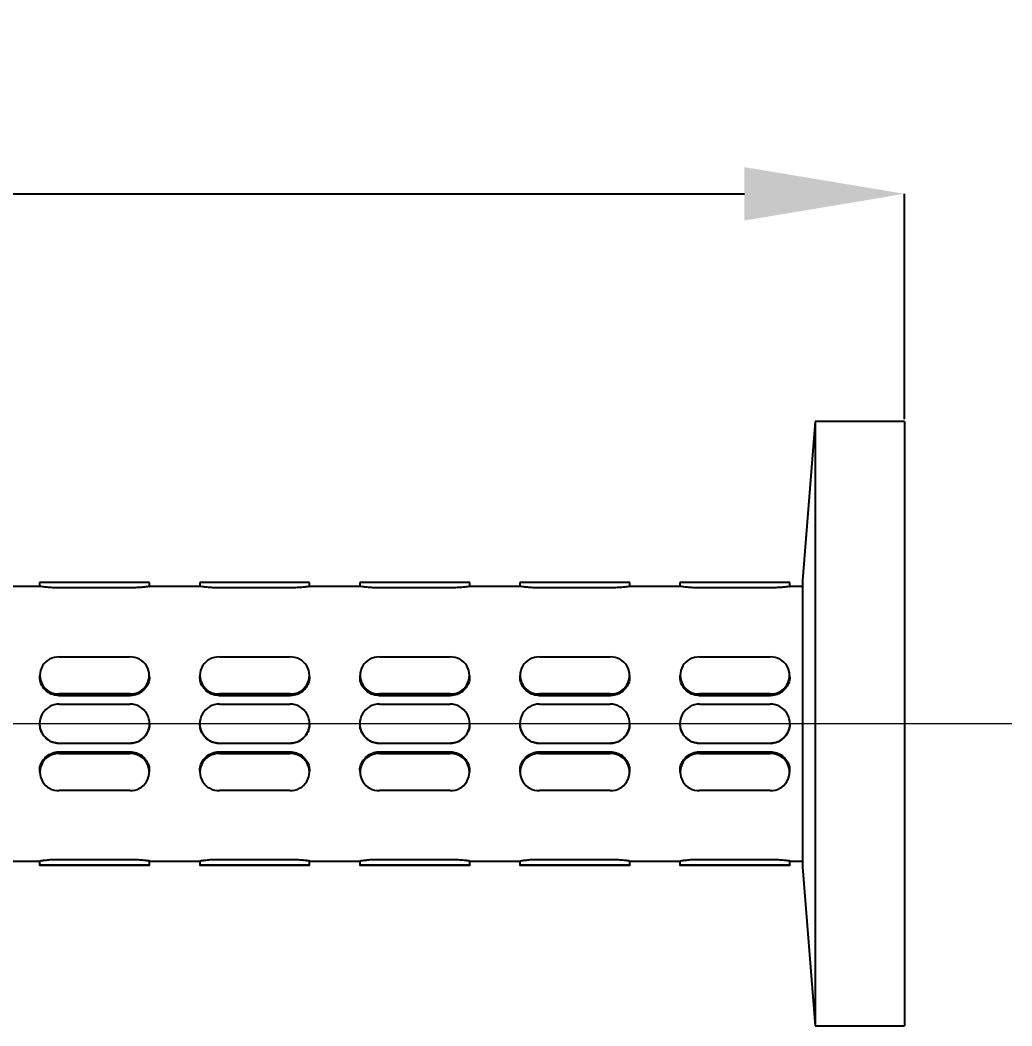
# Model space of a CAD drawing. Extents: x 72 to 1049, y 29 to 427.
# Drawn here: x 192.35 to 217.62, y 198.48 to 224.11 of the extents above; entities that cross this region are included whole.
import ezdxf

# ---------------------------------------------------------------- set-up
doc = ezdxf.new("R2010")
doc.units = 0
doc.header["$LTSCALE"] = 23.1
doc.header["$MEASUREMENT"] = 0
doc.linetypes.add('CENTERX2', pattern=[20.32, 12.7, -2.54, 2.54, -2.54])
doc.layers.get('0').update_dxf_attribs({"linetype": 'CONTINUOUS'})
doc.layers.get('Defpoints').update_dxf_attribs({"linetype": 'CONTINUOUS'})
doc.layers.add('10', color=7, linetype='CONTINUOUS')
doc.layers.add('中心线层', color=1, linetype='CENTERX2', lineweight=25)
doc.styles.add('SLDTEXTSTYLE0', font='')
doc.styles.get('SLDTEXTSTYLE0').set_extended_font_data('汉仪长仿宋体')
doc.dimstyles.new('SLDDIMSTYLE0', dxfattribs={"dimtxt": 3.5, "dimasz": 4.08, "dimexe": 0, "dimexo": 0.0625, "dimgap": 0.875, "dimtad": 2, "dimdec": 0, "dimlfac": 5, "dimrnd": 1e-09, "dimzin": 12, "dimdsep": 46, "dimtxsty": 'SLDTEXTSTYLE0', "dimsah": 1, "dimcen": 0.09, "dimadec": 0, "dimazin": 3, "dimtfac": 1, "dimtdec": 0, "dimtofl": 0, "dimtmove": 0, "dimatfit": 3, "dimfxl": 0, "dimfrac": 2, "dimtolj": 1, "dimtzin": 12, "dimarcsym": 0})

# ---------------------------------------------------------------- blocks, each defined once
blk = doc.blocks.new('*D23')
at = {"layer": '10', "color": 0, "lineweight": -2}
for p, q in [((104.483, 201.244), (104.483, 219.688)), ((108.563, 219.688), (210.803, 219.688)), ((214.883, 213.944), (214.883, 219.688))]:
    blk.add_line(p, q, dxfattribs=at)
at = {"layer": '10', "color": 0}
for points in [[(108.563, 220.368), (108.563, 219.008), (104.483, 219.688)], [(210.803, 219.008), (210.803, 220.368), (214.883, 219.688)]]:
    blk.add_solid(points, dxfattribs=at)
at = {"layer": 'Defpoints', "color": 0}
for p in [(214.883, 219.688), (214.883, 213.882), (104.483, 201.182)]:
    blk.add_point(p, dxfattribs=at)
at = {"layer": '10', "color": 0, "insert": (157.265, 224.063), "char_height": 3.5, "attachment_point": 2, "style": 'SLDTEXTSTYLE0'}
blk.add_mtext('\\A1;550', dxfattribs=at)

msp = doc.modelspace()

# ---------------------------------------------------------------- linework, layer by layer
at = {"color": 7, "linetype": 'Continuous', "lineweight": 25}
for p, q in [((212.60603, 213.88186), (212.28306, 209.83186)), ((214.88306, 213.88186), (212.60603, 213.88186)), ((212.60603, 213.88186), (212.60603, 200.30629)), ((214.88306, 213.88186), (214.88306, 200.30629)), ((192.84936, 209.68186), (191.55685, 209.68186)), ((192.84306, 209.78186), (192.84306, 209.68097)), ((195.14306, 209.78197), (193.34306, 209.78197)), ((196.92936, 209.68186), (195.63685, 209.68186)), ((195.64306, 209.68097), (195.64306, 209.78186)), ((196.92306, 209.78186), (196.92306, 209.68097)), ((199.22306, 209.78197), (197.42306, 209.78197)), ((201.00936, 209.68186), (199.71685, 209.68186)), ((199.72306, 209.68097), (199.72306, 209.78186)), ((201.00306, 209.78186), (201.00306, 209.68097)), ((203.30306, 209.78197), (201.50306, 209.78197)), ((205.08936, 209.68186), (203.79685, 209.68186)), ((203.80306, 209.68097), (203.80306, 209.78186)), ((205.08306, 209.78186), (205.08306, 209.68097)), ((207.38306, 209.78197), (205.58306, 209.78197)), ((209.16936, 209.68186), (207.87685, 209.68186)), ((207.88306, 209.68097), (207.88306, 209.78186)), ((209.16306, 209.78186), (209.16306, 209.68097)), ((211.46306, 209.78197), (209.66306, 209.78197)), ((212.28306, 209.68186), (211.95685, 209.68186)), ((211.96306, 209.68097), (211.96306, 209.78186)), ((212.28306, 209.83186), (212.28306, 203.39668)), ((195.14306, 209.64607), (193.34306, 209.64607)), ((199.22306, 209.64607), (197.42306, 209.64607)), ((203.30306, 209.64607), (201.50306, 209.64607)), ((207.38306, 209.64607), (205.58306, 209.64607)), ((211.46306, 209.64607), (209.66306, 209.64607)), ((193.34306, 207.8837), (195.14306, 207.8837)), ((197.42306, 207.8837), (199.22306, 207.8837)), ((201.50306, 207.8837), (203.30306, 207.8837)), ((205.58306, 207.8837), (207.38306, 207.8837)), ((209.66306, 207.8837), (211.46306, 207.8837)), ((192.84306, 207.4139), (192.84306, 207.37937)), ((195.64306, 207.37937), (195.64306, 207.4139)), ((196.92306, 207.4139), (196.92306, 207.37937)), ((199.72306, 207.37937), (199.72306, 207.4139)), ((201.00306, 207.4139), (201.00306, 207.37937)), ((203.80306, 207.37937), (203.80306, 207.4139)), ((205.08306, 207.4139), (205.08306, 207.37937)), ((207.88306, 207.37937), (207.88306, 207.4139)), ((209.16306, 207.4139), (209.16306, 207.37937)), ((211.96306, 207.37937), (211.96306, 207.4139)), ((195.14306, 206.94409), (193.34306, 206.94409)), ((195.14306, 206.89758), (193.34306, 206.89758)), ((199.22306, 206.94409), (197.42306, 206.94409)), ((199.22306, 206.89758), (197.42306, 206.89758)), ((203.30306, 206.94409), (201.50306, 206.94409)), ((203.30306, 206.89758), (201.50306, 206.89758)), ((207.38306, 206.94409), (205.58306, 206.94409)), ((207.38306, 206.89758), (205.58306, 206.89758)), ((211.46306, 206.94409), (209.66306, 206.94409)), ((211.46306, 206.89758), (209.66306, 206.89758)), ((193.34306, 206.68267), (195.14306, 206.68267)), ((197.42306, 206.68267), (199.22306, 206.68267)), ((201.50306, 206.68267), (203.30306, 206.68267)), ((205.58306, 206.68267), (207.38306, 206.68267)), ((209.66306, 206.68267), (211.46306, 206.68267)), ((192.84306, 206.18267), (192.84306, 206.18265)), ((195.64306, 206.18265), (195.64306, 206.18267)), ((196.92306, 206.18267), (196.92306, 206.18265)), ((199.72306, 206.18265), (199.72306, 206.18267)), ((201.00306, 206.18267), (201.00306, 206.18265)), ((203.80306, 206.18265), (203.80306, 206.18267)), ((205.08306, 206.18267), (205.08306, 206.18265)), ((207.88306, 206.18265), (207.88306, 206.18267)), ((209.16306, 206.18267), (209.16306, 206.18265)), ((211.96306, 206.18265), (211.96306, 206.18267)), ((195.14306, 205.68267), (193.34306, 205.68267)), ((195.14306, 205.68264), (193.34306, 205.68264)), ((199.22306, 205.68267), (197.42306, 205.68267)), ((199.22306, 205.68264), (197.42306, 205.68264)), ((203.30306, 205.68267), (201.50306, 205.68267)), ((203.30306, 205.68264), (201.50306, 205.68264)), ((207.38306, 205.68267), (205.58306, 205.68267)), ((207.38306, 205.68264), (205.58306, 205.68264)), ((211.46306, 205.68267), (209.66306, 205.68267)), ((211.46306, 205.68264), (209.66306, 205.68264)), ((193.34306, 205.46769), (195.14306, 205.46769)), ((193.34306, 205.42124), (195.14306, 205.42124)), ((197.42306, 205.46769), (199.22306, 205.46769)), ((197.42306, 205.42124), (199.22306, 205.42124)), ((201.50306, 205.46769), (203.30306, 205.46769)), ((201.50306, 205.42124), (203.30306, 205.42124)), ((205.58306, 205.46769), (207.38306, 205.46769)), ((205.58306, 205.42124), (207.38306, 205.42124)), ((209.66306, 205.46769), (211.46306, 205.46769)), ((209.66306, 205.42124), (211.46306, 205.42124)), ((192.84306, 204.98583), (192.84306, 204.95135)), ((195.64306, 204.95135), (195.64306, 204.98583)), ((196.92306, 204.98583), (196.92306, 204.95135)), ((199.72306, 204.95135), (199.72306, 204.98583)), ((201.00306, 204.98583), (201.00306, 204.95135)), ((203.80306, 204.95135), (203.80306, 204.98583)), ((205.08306, 204.98583), (205.08306, 204.95135)), ((207.88306, 204.95135), (207.88306, 204.98583)), ((209.16306, 204.98583), (209.16306, 204.95135)), ((211.96306, 204.95135), (211.96306, 204.98583)), ((195.14306, 204.48147), (193.34306, 204.48147)), ((199.22306, 204.48147), (197.42306, 204.48147)), ((203.30306, 204.48147), (201.50306, 204.48147)), ((207.38306, 204.48147), (205.58306, 204.48147)), ((211.46306, 204.48147), (209.66306, 204.48147)), ((212.28306, 203.39668), (212.28306, 202.53186)), ((191.55676, 202.68186), (192.84927, 202.68186)), ((192.84306, 202.68274), (192.84306, 202.58186)), ((195.14306, 202.71787), (193.34306, 202.71787)), ((195.14306, 202.58197), (193.34306, 202.58197)), ((193.34306, 202.58174), (195.14306, 202.58174)), ((195.63676, 202.68186), (196.92927, 202.68186)), ((195.64306, 202.58186), (195.64306, 202.68274)), ((196.92306, 202.68274), (196.92306, 202.58186)), ((199.22306, 202.71787), (197.42306, 202.71787)), ((199.22306, 202.58197), (197.42306, 202.58197)), ((197.42306, 202.58174), (199.22306, 202.58174)), ((199.71676, 202.68186), (201.00927, 202.68186)), ((199.72306, 202.58186), (199.72306, 202.68274)), ((201.00306, 202.68274), (201.00306, 202.58186)), ((203.30306, 202.71787), (201.50306, 202.71787)), ((203.30306, 202.58197), (201.50306, 202.58197)), ((201.50306, 202.58174), (203.30306, 202.58174)), ((203.79676, 202.68186), (205.08927, 202.68186)), ((203.80306, 202.58186), (203.80306, 202.68274)), ((205.08306, 202.68274), (205.08306, 202.58186)), ((207.38306, 202.71787), (205.58306, 202.71787)), ((207.38306, 202.58197), (205.58306, 202.58197)), ((205.58306, 202.58174), (207.38306, 202.58174)), ((207.87676, 202.68186), (209.16927, 202.68186)), ((207.88306, 202.58186), (207.88306, 202.68274)), ((209.16306, 202.68274), (209.16306, 202.58186)), ((211.46306, 202.71787), (209.66306, 202.71787)), ((211.46306, 202.58197), (209.66306, 202.58197)), ((209.66306, 202.58174), (211.46306, 202.58174)), ((211.95676, 202.68186), (212.28306, 202.68186)), ((211.96306, 202.58186), (211.96306, 202.68274)), ((212.28306, 202.53186), (212.60603, 198.48186)), ((212.60603, 200.30629), (212.60603, 198.48186)), ((214.88306, 200.30629), (214.88306, 198.48186)), ((212.60603, 198.48186), (214.88306, 198.48186))]:
    msp.add_line(p, q, dxfattribs=at)
at = {"color": 7, "linetype": 'Continuous', "lineweight": 25, "flags": 128}
for points in [[(193.34306, 209.78197), (193.15172, 209.78196), (192.98951, 209.78194), (192.88112, 209.7819), (192.84306, 209.78186)], [(195.64306, 209.78186), (195.605, 209.7819), (195.49661, 209.78194), (195.3344, 209.78196), (195.14306, 209.78197)], [(197.42306, 209.78197), (197.23172, 209.78196), (197.06951, 209.78194), (196.96112, 209.7819), (196.92306, 209.78186)], [(199.72306, 209.78186), (199.685, 209.7819), (199.57661, 209.78194), (199.4144, 209.78196), (199.22306, 209.78197)], [(201.50306, 209.78197), (201.31172, 209.78196), (201.14951, 209.78194), (201.04112, 209.7819), (201.00306, 209.78186)], [(203.80306, 209.78186), (203.765, 209.7819), (203.65661, 209.78194), (203.4944, 209.78196), (203.30306, 209.78197)], [(205.58306, 209.78197), (205.39172, 209.78196), (205.22951, 209.78194), (205.12112, 209.7819), (205.08306, 209.78186)], [(207.88306, 209.78186), (207.845, 209.7819), (207.73661, 209.78194), (207.5744, 209.78196), (207.38306, 209.78197)], [(209.66306, 209.78197), (209.47172, 209.78196), (209.30951, 209.78194), (209.20112, 209.7819), (209.16306, 209.78186)], [(211.96306, 209.78186), (211.925, 209.7819), (211.81661, 209.78194), (211.6544, 209.78196), (211.46306, 209.78197)], [(193.34306, 202.58197), (193.15172, 202.58196), (192.98951, 202.58194), (192.88112, 202.5819), (192.84306, 202.58186), (192.88112, 202.58181), (192.98951, 202.58178), (193.15172, 202.58175), (193.34306, 202.58174)], [(195.14306, 202.58174), (195.3344, 202.58175), (195.49661, 202.58178), (195.605, 202.58181), (195.64306, 202.58186), (195.605, 202.5819), (195.49661, 202.58194), (195.3344, 202.58196), (195.14306, 202.58197)], [(197.42306, 202.58197), (197.23172, 202.58196), (197.06951, 202.58194), (196.96112, 202.5819), (196.92306, 202.58186), (196.96112, 202.58181), (197.06951, 202.58178), (197.23172, 202.58175), (197.42306, 202.58174)], [(199.22306, 202.58174), (199.4144, 202.58175), (199.57661, 202.58178), (199.685, 202.58181), (199.72306, 202.58186), (199.685, 202.5819), (199.57661, 202.58194), (199.4144, 202.58196), (199.22306, 202.58197)], [(201.50306, 202.58197), (201.31172, 202.58196), (201.14951, 202.58194), (201.04112, 202.5819), (201.00306, 202.58186), (201.04112, 202.58181), (201.14951, 202.58178), (201.31172, 202.58175), (201.50306, 202.58174)], [(203.30306, 202.58174), (203.4944, 202.58175), (203.65661, 202.58178), (203.765, 202.58181), (203.80306, 202.58186), (203.765, 202.5819), (203.65661, 202.58194), (203.4944, 202.58196), (203.30306, 202.58197)], [(205.58306, 202.58197), (205.39172, 202.58196), (205.22951, 202.58194), (205.12112, 202.5819), (205.08306, 202.58186), (205.12112, 202.58181), (205.22951, 202.58178), (205.39172, 202.58175), (205.58306, 202.58174)], [(207.38306, 202.58174), (207.5744, 202.58175), (207.73661, 202.58178), (207.845, 202.58181), (207.88306, 202.58186), (207.845, 202.5819), (207.73661, 202.58194), (207.5744, 202.58196), (207.38306, 202.58197)], [(209.66306, 202.58197), (209.47172, 202.58196), (209.30951, 202.58194), (209.20112, 202.5819), (209.16306, 202.58186), (209.20112, 202.58181), (209.30951, 202.58178), (209.47172, 202.58175), (209.66306, 202.58174)], [(211.46306, 202.58174), (211.6544, 202.58175), (211.81661, 202.58178), (211.925, 202.58181), (211.96306, 202.58186), (211.925, 202.5819), (211.81661, 202.58194), (211.6544, 202.58196), (211.46306, 202.58197)]]:
    msp.add_lwpolyline(points, dxfattribs=at)
at = {"color": 7, "linetype": 'Continuous', "lineweight": 25}
for centre, radius, start, end in [((193.3195, 207.4139), 0.4704, 87.128712, 272.871288), ((195.16662, 207.4139), 0.4704, 267.128712, 92.871288), ((197.3995, 207.4139), 0.4704, 87.128712, 272.871288), ((199.24662, 207.4139), 0.4704, 267.128712, 92.871288), ((201.4795, 207.4139), 0.4704, 87.128712, 272.871288), ((203.32662, 207.4139), 0.4704, 267.128712, 92.871288), ((205.5595, 207.4139), 0.4704, 87.128712, 272.871288), ((207.40662, 207.4139), 0.4704, 267.128712, 92.871288), ((209.6395, 207.4139), 0.4704, 87.128712, 272.871288), ((211.48662, 207.4139), 0.4704, 267.128712, 92.871288), ((193.34306, 206.18267), 0.5, 89.999999, 270.000001), ((195.14306, 206.18267), 0.5, 269.999999, 90.000001), ((197.42306, 206.18267), 0.5, 89.999999, 270.000001), ((199.22306, 206.18267), 0.5, 269.999999, 90.000001), ((201.50306, 206.18267), 0.5, 89.999999, 270.000001), ((203.30306, 206.18267), 0.5, 269.999999, 90.000001), ((205.58306, 206.18267), 0.5, 89.999999, 270.000001), ((207.38306, 206.18267), 0.5, 269.999999, 90.000001), ((209.66306, 206.18267), 0.5, 89.999999, 270.000001), ((211.46306, 206.18267), 0.5, 269.999999, 90.000001), ((193.31955, 204.95135), 0.47047, 87.136306, 272.863694), ((195.16656, 204.95135), 0.47047, 267.136306, 92.863694), ((197.39955, 204.95135), 0.47047, 87.136306, 272.863694), ((199.24656, 204.95135), 0.47047, 267.136306, 92.863694), ((201.47955, 204.95135), 0.47047, 87.136306, 272.863694), ((203.32656, 204.95135), 0.47047, 267.136306, 92.863694), ((205.55955, 204.95135), 0.47047, 87.136306, 272.863694), ((207.40656, 204.95135), 0.47047, 267.136306, 92.863694), ((209.63955, 204.95135), 0.47047, 87.136306, 272.863694), ((211.48656, 204.95135), 0.47047, 267.136306, 92.863694)]:
    msp.add_arc(centre, radius, start, end, dxfattribs=at)
for points, knots in [([(193.34306, 209.64607), (193.28719, 209.64688), (193.17545, 209.64849), (193.02599, 209.65981), (192.91369, 209.6721), (192.84938, 209.68098), (192.84937, 209.68097), (192.84936, 209.68097)], [0, 0, 0, 0, 0.21356057, 0.42706808, 0.64194996, 0.85774859, 1, 1, 1, 1]), ([(195.63685, 209.68098), (195.63856, 209.68122), (195.64546, 209.68222), (195.60026, 209.6758), (195.50567, 209.66431), (195.36624, 209.65213), (195.2376, 209.64655), (195.16225, 209.64617), (195.14306, 209.64607)], [0, 0, 0, 0, 0.0699699, 0.28254358, 0.49586879, 0.71109119, 0.92643427, 1, 1, 1, 1]), ([(197.42306, 209.64607), (197.36719, 209.64688), (197.25545, 209.64849), (197.10599, 209.65981), (196.99369, 209.6721), (196.92938, 209.68098), (196.92937, 209.68097), (196.92936, 209.68097)], [0, 0, 0, 0, 0.21356057, 0.42706808, 0.64194996, 0.85774859, 1, 1, 1, 1]), ([(199.71685, 209.68098), (199.71856, 209.68122), (199.72546, 209.68222), (199.68026, 209.6758), (199.58567, 209.66431), (199.44624, 209.65213), (199.3176, 209.64655), (199.24225, 209.64617), (199.22306, 209.64607)], [0, 0, 0, 0, 0.0699699, 0.28254358, 0.49586879, 0.71109119, 0.92643427, 1, 1, 1, 1]), ([(201.50306, 209.64607), (201.44719, 209.64688), (201.33545, 209.64849), (201.18599, 209.65981), (201.07369, 209.6721), (201.00938, 209.68098), (201.00937, 209.68097), (201.00936, 209.68097)], [0, 0, 0, 0, 0.21356057, 0.42706808, 0.64194996, 0.85774859, 1, 1, 1, 1]), ([(203.79685, 209.68098), (203.79856, 209.68122), (203.80546, 209.68222), (203.76026, 209.6758), (203.66567, 209.66431), (203.52624, 209.65213), (203.3976, 209.64655), (203.32225, 209.64617), (203.30306, 209.64607)], [0, 0, 0, 0, 0.0699699, 0.28254358, 0.49586879, 0.71109119, 0.92643427, 1, 1, 1, 1]), ([(205.58306, 209.64607), (205.52719, 209.64688), (205.41545, 209.64849), (205.26599, 209.65981), (205.15369, 209.6721), (205.08938, 209.68098), (205.08937, 209.68097), (205.08936, 209.68097)], [0, 0, 0, 0, 0.21356057, 0.42706808, 0.64194996, 0.85774859, 1, 1, 1, 1]), ([(207.87685, 209.68098), (207.87856, 209.68122), (207.88546, 209.68222), (207.84026, 209.6758), (207.74567, 209.66431), (207.60624, 209.65213), (207.4776, 209.64655), (207.40225, 209.64617), (207.38306, 209.64607)], [0, 0, 0, 0, 0.0699699, 0.28254358, 0.49586879, 0.71109119, 0.92643427, 1, 1, 1, 1]), ([(209.66306, 209.64607), (209.60719, 209.64688), (209.49545, 209.64849), (209.34599, 209.65981), (209.23369, 209.6721), (209.16938, 209.68098), (209.16937, 209.68097), (209.16936, 209.68097)], [0, 0, 0, 0, 0.21356057, 0.42706808, 0.64194996, 0.85774859, 1, 1, 1, 1]), ([(211.95685, 209.68098), (211.95856, 209.68122), (211.96546, 209.68222), (211.92026, 209.6758), (211.82567, 209.66431), (211.68624, 209.65213), (211.5576, 209.64655), (211.48225, 209.64617), (211.46306, 209.64607)], [0, 0, 0, 0, 0.0699699, 0.28254358, 0.49586879, 0.71109119, 0.92643427, 1, 1, 1, 1]), ([(193.34306, 206.89758), (193.28719, 206.903), (193.17545, 206.91383), (193.026, 206.99776), (192.91368, 207.12034), (192.84927, 207.25561), (192.84929, 207.34426), (192.8493, 207.37971)], [0, 0, 0, 0, 0.21324843, 0.42644388, 0.64101168, 0.85649491, 1, 1, 1, 1]), ([(195.63682, 207.37903), (195.63855, 207.36184), (195.64549, 207.2928), (195.60027, 207.17125), (195.50567, 207.03667), (195.36624, 206.93937), (195.2376, 206.90089), (195.16225, 206.89825), (195.14306, 206.89758)], [0, 0, 0, 0, 0.07049632, 0.28294968, 0.49615414, 0.71125472, 0.92647591, 1, 1, 1, 1]), ([(197.42306, 206.89758), (197.36719, 206.903), (197.25545, 206.91383), (197.106, 206.99776), (196.99368, 207.12034), (196.92927, 207.25561), (196.92929, 207.34426), (196.9293, 207.37971)], [0, 0, 0, 0, 0.21324843, 0.42644388, 0.64101168, 0.85649491, 1, 1, 1, 1]), ([(199.71682, 207.37903), (199.71855, 207.36184), (199.72549, 207.2928), (199.68027, 207.17125), (199.58567, 207.03667), (199.44624, 206.93937), (199.3176, 206.90089), (199.24225, 206.89825), (199.22306, 206.89758)], [0, 0, 0, 0, 0.07049632, 0.28294968, 0.49615414, 0.71125472, 0.92647591, 1, 1, 1, 1]), ([(201.50306, 206.89758), (201.44719, 206.903), (201.33545, 206.91383), (201.186, 206.99776), (201.07368, 207.12034), (201.00927, 207.25561), (201.00929, 207.34426), (201.0093, 207.37971)], [0, 0, 0, 0, 0.21324843, 0.42644388, 0.64101168, 0.85649491, 1, 1, 1, 1]), ([(203.79682, 207.37903), (203.79855, 207.36184), (203.80549, 207.2928), (203.76027, 207.17125), (203.66567, 207.03667), (203.52624, 206.93937), (203.3976, 206.90089), (203.32225, 206.89825), (203.30306, 206.89758)], [0, 0, 0, 0, 0.07049632, 0.28294968, 0.49615414, 0.71125472, 0.92647591, 1, 1, 1, 1]), ([(205.58306, 206.89758), (205.52719, 206.903), (205.41545, 206.91383), (205.266, 206.99776), (205.15368, 207.12034), (205.08927, 207.25561), (205.08929, 207.34426), (205.0893, 207.37971)], [0, 0, 0, 0, 0.21324843, 0.42644388, 0.64101168, 0.85649491, 1, 1, 1, 1]), ([(207.87682, 207.37903), (207.87855, 207.36184), (207.88549, 207.2928), (207.84027, 207.17125), (207.74567, 207.03667), (207.60624, 206.93937), (207.4776, 206.90089), (207.40225, 206.89825), (207.38306, 206.89758)], [0, 0, 0, 0, 0.07049632, 0.28294968, 0.49615414, 0.71125472, 0.92647591, 1, 1, 1, 1]), ([(209.66306, 206.89758), (209.60719, 206.903), (209.49545, 206.91383), (209.346, 206.99776), (209.23368, 207.12034), (209.16927, 207.25561), (209.16929, 207.34426), (209.1693, 207.37971)], [0, 0, 0, 0, 0.21324843, 0.42644388, 0.64101168, 0.85649491, 1, 1, 1, 1]), ([(211.95682, 207.37903), (211.95855, 207.36184), (211.96549, 207.2928), (211.92027, 207.17125), (211.82567, 207.03667), (211.68624, 206.93937), (211.5576, 206.90089), (211.48225, 206.89825), (211.46306, 206.89758)], [0, 0, 0, 0, 0.07049632, 0.28294968, 0.49615414, 0.71125472, 0.92647591, 1, 1, 1, 1]), ([(193.34306, 205.68264), (193.28719, 205.68811), (193.17545, 205.69905), (193.026, 205.78425), (192.91368, 205.91023), (192.84927, 206.05094), (192.84929, 206.14529), (192.8493, 206.18301)], [0, 0, 0, 0, 0.21324843, 0.42644388, 0.64101168, 0.85649491, 1, 1, 1, 1]), ([(195.63682, 206.18229), (195.63855, 206.1639), (195.64549, 206.09008), (195.60027, 205.96306), (195.50567, 205.82402), (195.36624, 205.72491), (195.2376, 205.68599), (195.16225, 205.68332), (195.14306, 205.68264)], [0, 0, 0, 0, 0.07049632, 0.28294968, 0.49615414, 0.71125472, 0.92647591, 1, 1, 1, 1]), ([(197.42306, 205.68264), (197.36719, 205.68811), (197.25545, 205.69905), (197.106, 205.78425), (196.99368, 205.91023), (196.92927, 206.05094), (196.92929, 206.14529), (196.9293, 206.18301)], [0, 0, 0, 0, 0.21324843, 0.42644388, 0.64101168, 0.85649491, 1, 1, 1, 1]), ([(199.71682, 206.18229), (199.71855, 206.1639), (199.72549, 206.09008), (199.68027, 205.96306), (199.58567, 205.82402), (199.44624, 205.72491), (199.3176, 205.68599), (199.24225, 205.68332), (199.22306, 205.68264)], [0, 0, 0, 0, 0.07049632, 0.28294968, 0.49615414, 0.71125472, 0.92647591, 1, 1, 1, 1]), ([(201.50306, 205.68264), (201.44719, 205.68811), (201.33545, 205.69905), (201.186, 205.78425), (201.07368, 205.91023), (201.00927, 206.05094), (201.00929, 206.14529), (201.0093, 206.18301)], [0, 0, 0, 0, 0.21324843, 0.42644388, 0.64101168, 0.85649491, 1, 1, 1, 1]), ([(203.79682, 206.18229), (203.79855, 206.1639), (203.80549, 206.09008), (203.76027, 205.96306), (203.66567, 205.82402), (203.52624, 205.72491), (203.3976, 205.68599), (203.32225, 205.68332), (203.30306, 205.68264)], [0, 0, 0, 0, 0.07049632, 0.28294968, 0.49615414, 0.71125472, 0.92647591, 1, 1, 1, 1]), ([(205.58306, 205.68264), (205.52719, 205.68811), (205.41545, 205.69905), (205.266, 205.78425), (205.15368, 205.91023), (205.08927, 206.05094), (205.08929, 206.14529), (205.0893, 206.18301)], [0, 0, 0, 0, 0.21324843, 0.42644388, 0.64101168, 0.85649491, 1, 1, 1, 1]), ([(207.87682, 206.18229), (207.87855, 206.1639), (207.88549, 206.09008), (207.84027, 205.96306), (207.74567, 205.82402), (207.60624, 205.72491), (207.4776, 205.68599), (207.40225, 205.68332), (207.38306, 205.68264)], [0, 0, 0, 0, 0.07049632, 0.28294968, 0.49615414, 0.71125472, 0.92647591, 1, 1, 1, 1]), ([(209.66306, 205.68264), (209.60719, 205.68811), (209.49545, 205.69905), (209.346, 205.78425), (209.23368, 205.91023), (209.16927, 206.05094), (209.16929, 206.14529), (209.1693, 206.18301)], [0, 0, 0, 0, 0.21324843, 0.42644388, 0.64101168, 0.85649491, 1, 1, 1, 1]), ([(211.95682, 206.18229), (211.95855, 206.1639), (211.96549, 206.09008), (211.92027, 205.96306), (211.82567, 205.82402), (211.68624, 205.72491), (211.5576, 205.68599), (211.48225, 205.68332), (211.46306, 205.68264)], [0, 0, 0, 0, 0.07049632, 0.28294968, 0.49615414, 0.71125472, 0.92647591, 1, 1, 1, 1]), ([(192.8493, 204.98617), (192.84757, 205.00337), (192.84063, 205.07241), (192.88584, 205.19398), (192.98045, 205.32858), (193.11988, 205.42589), (193.24852, 205.46437), (193.32387, 205.46701), (193.34306, 205.46769)], [0, 0, 0, 0, 0.07049632, 0.28294968, 0.49615414, 0.71125472, 0.92647591, 1, 1, 1, 1]), ([(195.14306, 205.46769), (195.19893, 205.46227), (195.31067, 205.45144), (195.46012, 205.3675), (195.57244, 205.2449), (195.63685, 205.10962), (195.63683, 205.02094), (195.63682, 204.9855)], [0, 0, 0, 0, 0.21324843, 0.42644388, 0.64101168, 0.85649491, 1, 1, 1, 1]), ([(196.9293, 204.98617), (196.92757, 205.00337), (196.92063, 205.07241), (196.96584, 205.19398), (197.06045, 205.32858), (197.19988, 205.42589), (197.32852, 205.46437), (197.40387, 205.46701), (197.42306, 205.46769)], [0, 0, 0, 0, 0.07049632, 0.28294968, 0.49615414, 0.71125472, 0.92647591, 1, 1, 1, 1]), ([(199.22306, 205.46769), (199.27893, 205.46227), (199.39067, 205.45144), (199.54012, 205.3675), (199.65244, 205.2449), (199.71685, 205.10962), (199.71683, 205.02094), (199.71682, 204.9855)], [0, 0, 0, 0, 0.21324843, 0.42644388, 0.64101168, 0.85649491, 1, 1, 1, 1]), ([(201.0093, 204.98617), (201.00757, 205.00337), (201.00063, 205.07241), (201.04584, 205.19398), (201.14045, 205.32858), (201.27988, 205.42589), (201.40852, 205.46437), (201.48387, 205.46701), (201.50306, 205.46769)], [0, 0, 0, 0, 0.07049632, 0.28294968, 0.49615414, 0.71125472, 0.92647591, 1, 1, 1, 1]), ([(203.30306, 205.46769), (203.35893, 205.46227), (203.47067, 205.45144), (203.62012, 205.3675), (203.73244, 205.2449), (203.79685, 205.10962), (203.79683, 205.02094), (203.79682, 204.9855)], [0, 0, 0, 0, 0.21324843, 0.42644388, 0.64101168, 0.85649491, 1, 1, 1, 1]), ([(205.0893, 204.98617), (205.08757, 205.00337), (205.08063, 205.07241), (205.12584, 205.19398), (205.22045, 205.32858), (205.35988, 205.42589), (205.48852, 205.46437), (205.56387, 205.46701), (205.58306, 205.46769)], [0, 0, 0, 0, 0.07049632, 0.28294968, 0.49615414, 0.71125472, 0.92647591, 1, 1, 1, 1]), ([(207.38306, 205.46769), (207.43893, 205.46227), (207.55067, 205.45144), (207.70012, 205.3675), (207.81244, 205.2449), (207.87685, 205.10962), (207.87683, 205.02094), (207.87682, 204.9855)], [0, 0, 0, 0, 0.21324843, 0.42644388, 0.64101168, 0.85649491, 1, 1, 1, 1]), ([(209.1693, 204.98617), (209.16757, 205.00337), (209.16063, 205.07241), (209.20584, 205.19398), (209.30045, 205.32858), (209.43988, 205.42589), (209.56852, 205.46437), (209.64387, 205.46701), (209.66306, 205.46769)], [0, 0, 0, 0, 0.07049632, 0.28294968, 0.49615414, 0.71125472, 0.92647591, 1, 1, 1, 1]), ([(211.46306, 205.46769), (211.51893, 205.46227), (211.63067, 205.45144), (211.78012, 205.3675), (211.89244, 205.2449), (211.95685, 205.10962), (211.95683, 205.02094), (211.95682, 204.9855)], [0, 0, 0, 0, 0.21324843, 0.42644388, 0.64101168, 0.85649491, 1, 1, 1, 1]), ([(193.34306, 202.71787), (193.28719, 202.71706), (193.17545, 202.71544), (193.026, 202.70409), (192.91367, 202.69174), (192.84922, 202.68278), (192.84926, 202.68275), (192.84927, 202.68274)], [0, 0, 0, 0, 0.21312779, 0.42620263, 0.64064905, 0.85601037, 1, 1, 1, 1]), ([(195.63676, 202.68275), (195.63853, 202.6825), (195.64554, 202.68153), (195.6003, 202.68801), (195.50566, 202.69957), (195.36624, 202.71179), (195.2376, 202.71739), (195.16225, 202.71777), (195.14306, 202.71787)], [0, 0, 0, 0, 0.07185287, 0.28399616, 0.49688947, 0.71167612, 0.92658321, 1, 1, 1, 1]), ([(197.42306, 202.71787), (197.36719, 202.71706), (197.25545, 202.71544), (197.106, 202.70409), (196.99367, 202.69174), (196.92922, 202.68278), (196.92926, 202.68275), (196.92927, 202.68274)], [0, 0, 0, 0, 0.21312779, 0.42620263, 0.64064905, 0.85601037, 1, 1, 1, 1]), ([(199.71676, 202.68275), (199.71853, 202.6825), (199.72554, 202.68153), (199.6803, 202.68801), (199.58566, 202.69957), (199.44624, 202.71179), (199.3176, 202.71739), (199.24225, 202.71777), (199.22306, 202.71787)], [0, 0, 0, 0, 0.07185287, 0.28399616, 0.49688947, 0.71167612, 0.92658321, 1, 1, 1, 1]), ([(201.50306, 202.71787), (201.44719, 202.71706), (201.33545, 202.71544), (201.186, 202.70409), (201.07367, 202.69174), (201.00922, 202.68278), (201.00926, 202.68275), (201.00927, 202.68274)], [0, 0, 0, 0, 0.21312779, 0.42620263, 0.64064905, 0.85601037, 1, 1, 1, 1]), ([(203.79676, 202.68275), (203.79853, 202.6825), (203.80554, 202.68153), (203.7603, 202.68801), (203.66566, 202.69957), (203.52624, 202.71179), (203.3976, 202.71739), (203.32225, 202.71777), (203.30306, 202.71787)], [0, 0, 0, 0, 0.07185287, 0.28399616, 0.49688947, 0.71167612, 0.92658321, 1, 1, 1, 1]), ([(205.58306, 202.71787), (205.52719, 202.71706), (205.41545, 202.71544), (205.266, 202.70409), (205.15367, 202.69174), (205.08922, 202.68278), (205.08926, 202.68275), (205.08927, 202.68274)], [0, 0, 0, 0, 0.21312779, 0.42620263, 0.64064905, 0.85601037, 1, 1, 1, 1]), ([(207.87676, 202.68275), (207.87853, 202.6825), (207.88554, 202.68153), (207.8403, 202.68801), (207.74566, 202.69957), (207.60624, 202.71179), (207.4776, 202.71739), (207.40225, 202.71777), (207.38306, 202.71787)], [0, 0, 0, 0, 0.07185287, 0.28399616, 0.49688947, 0.71167612, 0.92658321, 1, 1, 1, 1]), ([(209.66306, 202.71787), (209.60719, 202.71706), (209.49545, 202.71544), (209.346, 202.70409), (209.23367, 202.69174), (209.16922, 202.68278), (209.16926, 202.68275), (209.16927, 202.68274)], [0, 0, 0, 0, 0.21312779, 0.42620263, 0.64064905, 0.85601037, 1, 1, 1, 1]), ([(211.95676, 202.68275), (211.95853, 202.6825), (211.96554, 202.68153), (211.9203, 202.68801), (211.82566, 202.69957), (211.68624, 202.71179), (211.5576, 202.71739), (211.48225, 202.71777), (211.46306, 202.71787)], [0, 0, 0, 0, 0.07185287, 0.28399616, 0.49688947, 0.71167612, 0.92658321, 1, 1, 1, 1])]:
    msp.add_open_spline(points, degree=3, knots=knots, dxfattribs=at)
at = {"layer": '中心线层', "linetype": 'CENTERX2', "lineweight": 18}
msp.add_line((217.6219, 206.18186), (109.48306, 206.18186), dxfattribs=at)

# ---------------------------------------------------------------- dimensions: what is measured, and where the dimension line sits
at = {"layer": '10'}
dim = msp.add_linear_dim(base=(214.88306, 219.68757), p1=(104.48306, 201.18186), p2=(214.88306, 213.88186), text='550', dimstyle='SLDDIMSTYLE0', dxfattribs=at)
dim.commit()
dim.dimension.update_dxf_attribs({"geometry": '*D23', "text_midpoint": (157.26548, 219.68757), "dimtype": 160})

doc.saveas('drawing.dxf')
